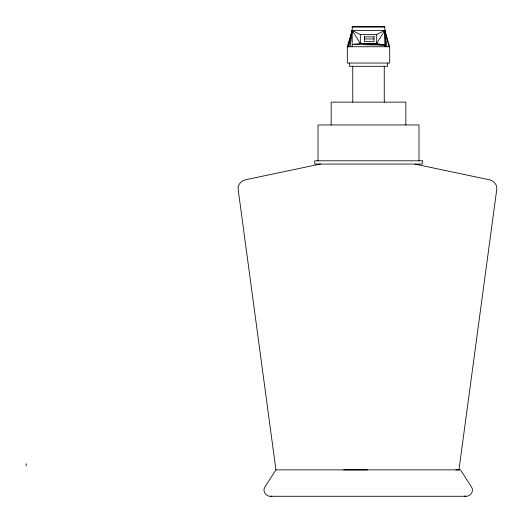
<?xml version="1.0" encoding="UTF-8"?>
<svg xmlns="http://www.w3.org/2000/svg" width="523" height="523" viewBox="0 0 523 523"><rect width="100%" height="100%" fill="white"/><g stroke="black" fill="none" stroke-linecap="round" stroke-linejoin="round"><path stroke-width="0.78" d="M350.162 46.743L352.214 30.452L384.804 30.452L389.694 46.743L389.694 63.041L347.324 63.041L347.324 46.743L352.214 30.452L360.36 34.544L376.658 34.544L384.804 30.452L388.968 46.743M455.84 469.876L458.959 469.876L496.713 189.738C497.772 184.639 493.137 180.147 488.325 179.559L415.17 164.144M348.697 46.743L352.214 30.452L360.36 43.487L384.804 45.115L376.658 43.487L360.36 43.487L352.214 44.462L384.804 45.115M348.05 46.743L352.214 30.452L347.795 46.743M369.826 44.115L376.658 43.487L384.804 30.452L385.34 33.55M275.928 469.876L264.899 487.037C262.141 490.94 265.939 496.615 270.45 496.281L465.986 496.281C470.497 496.615 474.296 490.94 471.543 487.037L460.515 469.876L275.928 469.876L238.2 189.738C237.141 184.639 241.77 180.147 246.581 179.559L320.54 163.98M343.774 469.876L367.453 469.876M270.45 496.281L271.96 496.137M352.214 46.743L352.214 26.719L384.804 26.719L384.804 46.743M352.214 26.738L384.804 26.738M352.214 26.856L384.804 26.856M364.485 36.858L374.004 36.858M364.485 38.937L374.004 38.937M347.324 46.743L389.694 46.743M464.476 496.137L465.986 496.281M386.85 46.743L384.804 30.452L385.739 46.743M418.995 160.803L418.995 124.958L318.023 124.958L318.023 160.803M405.848 124.958L405.848 102.142L331.17 102.142L331.17 124.958M387.55 63.041L387.55 66.297L349.469 66.297L349.469 63.041M384.261 66.297L384.261 102.142M376.658 34.544L376.658 43.487M374.004 36.532L374.004 41.663L364.485 41.663L364.485 36.532M360.36 34.544L360.36 43.487M352.757 66.297L352.757 102.142M26.15 463.692L26.15 466.032M422.283 160.803L314.735 160.803L314.735 164.065L422.283 164.065L422.283 160.803"/></g></svg>
